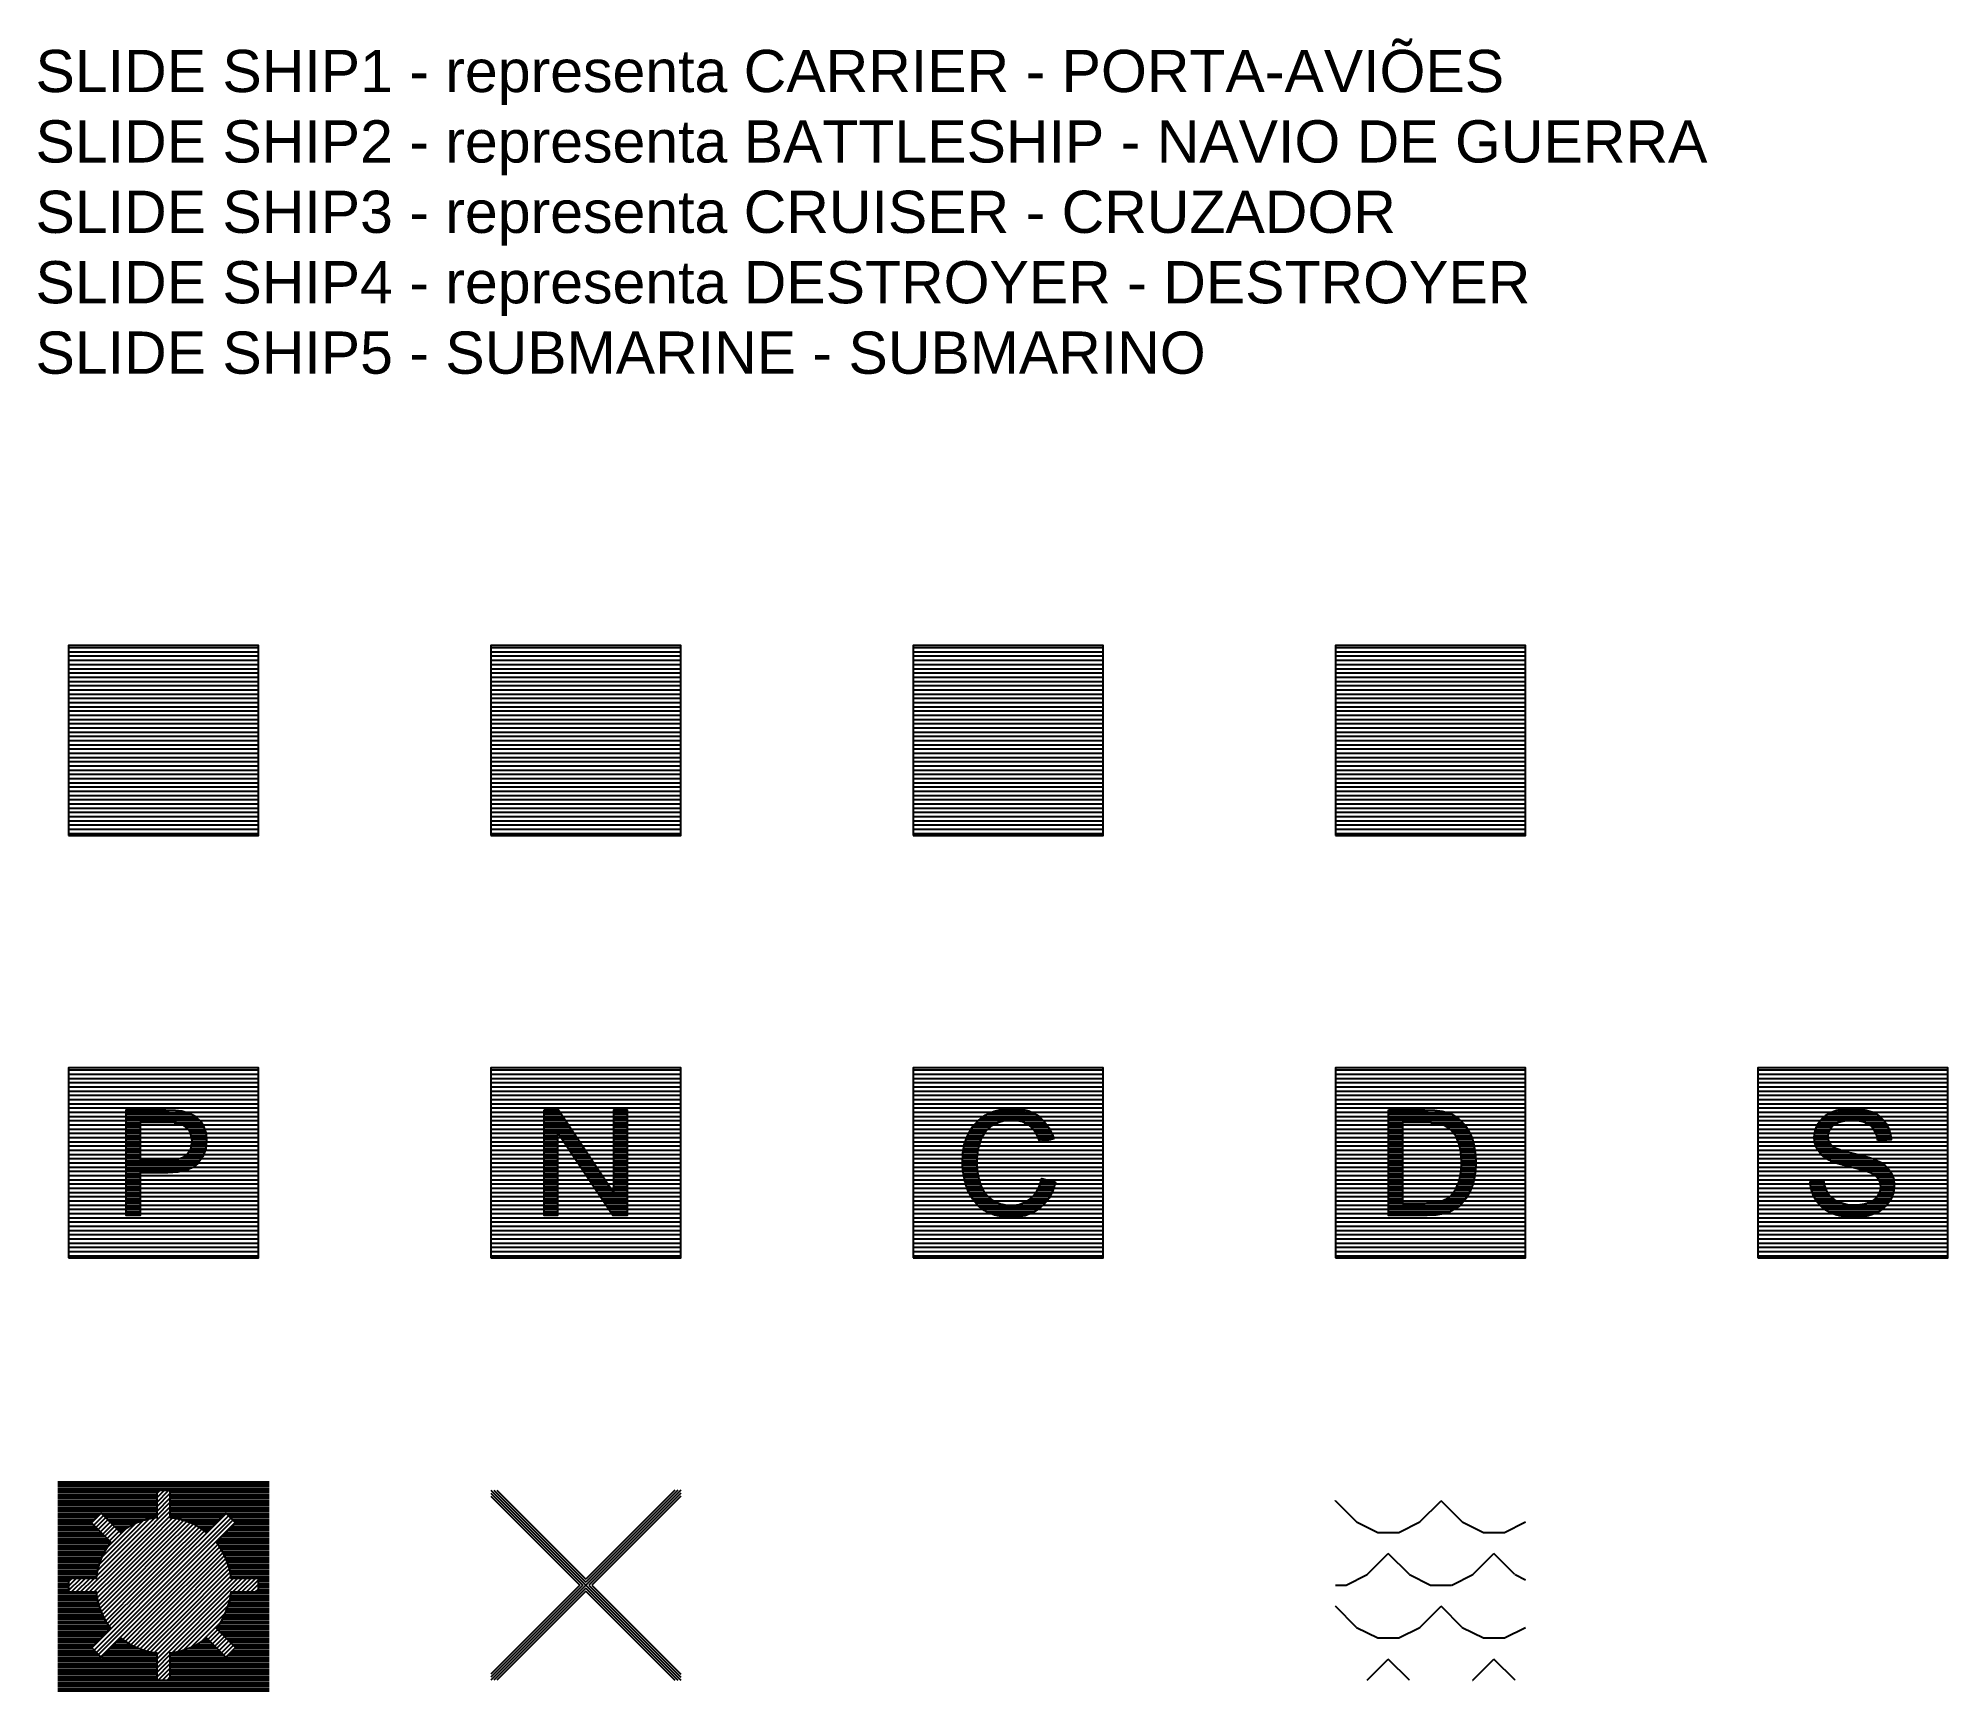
# Model space of a CAD drawing. Extents: x -0.59 to 8.45, y -0.5 to 7.33.
import ezdxf

# ---------------------------------------------------------------- set-up
doc = ezdxf.new("R2010")
doc.units = 0
doc.header["$LTSCALE"] = 0.01
doc.styles.add('ARK-Z', font='arial.ttf')
pattern_1 = [(45, (0, 0), (-0.0106066, 0.0106066), [])]
pattern_2 = [(0, (0, 0), (0, 0.01), [])]
pattern_3 = [(0, (0, 0), (0, 0.02), [])]

msp = doc.modelspace()

# ---------------------------------------------------------------- hatches: boundary and pattern name
at = {"true_color": 0xf26722}
h = msp.add_hatch(dxfattribs=at)
h.set_pattern_fill('_USER', color=30, scale=0.02, pattern_type=0)
h.set_pattern_definition([(0, (-4, 4), (0, 0.02), [])])
h.paths.add_polyline_path([(0.45, 4.45), (-0.45, 4.45), (-0.45, 3.55), (0.45, 3.55)])
at = {"true_color": 0x139b48}
h = msp.add_hatch(dxfattribs=at)
h.set_pattern_fill('_USER', color=114, scale=0.02, pattern_type=0)
h.set_pattern_definition([(0, (-2, 4), (0, 0.02), [])])
h.paths.add_polyline_path([(2.45, 4.45), (1.55, 4.45), (1.55, 3.55), (2.45, 3.55)])
at = {"true_color": 0x999b37}
h = msp.add_hatch(dxfattribs=at)
h.set_pattern_fill('_USER', color=55, scale=0.02, pattern_type=0)
h.set_pattern_definition([(0, (0, 4), (0, 0.02), [])])
h.paths.add_polyline_path([(4.45, 4.45), (3.55, 4.45), (3.55, 3.55), (4.45, 3.55)])
at = {"true_color": 0x2776bb}
h = msp.add_hatch(dxfattribs=at)
h.set_pattern_fill('_USER', color=152, scale=0.02, pattern_type=0)
h.set_pattern_definition([(0, (2, 4), (0, 0.02), [])])
h.paths.add_polyline_path([(6.45, 4.45), (5.55, 4.45), (5.55, 3.55), (6.45, 3.55)])
at = {"true_color": 0xf26722}
h = msp.add_hatch(dxfattribs=at)
h.set_pattern_fill('_USER', color=30, scale=0.02, style=0, pattern_type=0)
h.set_pattern_definition(pattern_3)
h.paths.add_polyline_path([(0.45, 2.45), (-0.45, 2.45), (-0.45, 1.55), (0.45, 1.55)])
h.paths.add_polyline_path([(0.0204, 1.9534), (0.0168, 1.9534), (-0.1114, 1.9534), (-0.1114, 1.7503), (-0.1773, 1.7503), (-0.1773, 2.2506), (0.0109, 2.2506), (0.0564, 2.2488), (0.0869, 2.2458), (0.1265, 2.2344), (0.1487, 2.2224), (0.1762, 2.1954), (0.1888, 2.1739), (0.2014, 2.1373), (0.2038, 2.1056), (0.1996, 2.066), (0.1864, 2.0301), (0.1642, 1.9989), (0.1636, 1.9977), (0.1397, 1.9785), (0.1079, 1.9648), (0.0678, 1.9564)], flags=16)
h.paths.add_polyline_path([(0.018, 2.0127), (-0.1114, 2.0127), (-0.1114, 2.1912), (0.0162, 2.1912), (0.045, 2.1906), (0.078, 2.1871), (0.0905, 2.1823), (0.1199, 2.1577), (0.1283, 2.1427), (0.1361, 2.1038), (0.1295, 2.0666), (0.1091, 2.0367), (0.0971, 2.0283), (0.0636, 2.0163)], flags=0)
at = {"true_color": 0x139b48}
h = msp.add_hatch(dxfattribs=at)
h.set_pattern_fill('_USER', color=114, scale=0.02, style=0, pattern_type=0)
h.set_pattern_definition(pattern_3)
h.paths.add_polyline_path([(2.45, 2.45), (1.55, 2.45), (1.55, 1.55), (2.45, 1.55)])
h.paths.add_polyline_path([(2.196, 1.7503), (2.1277, 1.7503), (1.8653, 2.1433), (1.8653, 1.7503), (1.8018, 1.7503), (1.8018, 2.2506), (1.8701, 2.2506), (2.1325, 1.8575), (2.1325, 2.2506), (2.196, 2.2506)], flags=16)
at = {"true_color": 0x999b37}
h = msp.add_hatch(dxfattribs=at)
h.set_pattern_fill('_USER', color=55, scale=0.02, style=0, pattern_type=0)
h.set_pattern_definition(pattern_3)
h.paths.add_polyline_path([(4.45, 2.45), (3.55, 2.45), (3.55, 1.55), (4.45, 1.55)])
h.paths.add_polyline_path([(3.8323, 1.8282), (3.8125, 1.8635), (3.8095, 1.8701), (3.7964, 1.9066), (3.788, 1.945), (3.7832, 1.9845), (3.7832, 2.0043), (3.785, 2.0462), (3.7922, 2.0852), (3.8042, 2.1211), (3.8131, 2.1403), (3.8341, 2.1745), (3.8605, 2.2026), (3.8916, 2.2254), (3.8976, 2.229), (3.933, 2.2446), (3.9707, 2.2548), (4.0109, 2.259), (4.0187, 2.259), (4.0606, 2.2554), (4.0983, 2.2458), (4.1319, 2.2296), (4.1451, 2.2206), (4.1726, 2.1948), (4.1948, 2.1643), (4.2116, 2.1277), (4.2164, 2.1134), (4.1511, 2.0978), (4.1343, 2.1373), (4.1121, 2.1673), (4.1007, 2.1775), (4.0684, 2.1942), (4.0288, 2.202), (4.0175, 2.202), (3.9761, 2.1978), (3.9402, 2.1859), (3.9216, 2.1745), (3.8928, 2.1481), (3.8725, 2.1152), (3.8671, 2.1008), (3.8569, 2.0624), (3.8515, 2.0229), (3.8509, 2.0043), (3.8533, 1.9618), (3.8605, 1.9234), (3.8701, 1.8935), (3.8886, 1.8575), (3.915, 1.8306), (3.9276, 1.8222), (3.9635, 1.806), (4.0019, 1.7988), (4.0127, 1.7982), (4.0528, 1.803), (4.0876, 1.8174), (4.1067, 1.8306), (4.1307, 1.8569), (4.1487, 1.8911), (4.1589, 1.9258), (4.2248, 1.909), (4.2116, 1.8683), (4.1936, 1.8335), (4.1708, 1.8036), (4.1499, 1.785), (4.1187, 1.7646), (4.0834, 1.7503), (4.0444, 1.7431), (4.0181, 1.7419), (3.9743, 1.7443), (3.9354, 1.7527), (3.9018, 1.7658), (3.8868, 1.7748), (3.8569, 1.7982)], flags=16)
at = {"true_color": 0x2776bb}
h = msp.add_hatch(dxfattribs=at)
h.set_pattern_fill('_USER', color=152, scale=0.02, style=0, pattern_type=0)
h.set_pattern_definition(pattern_3)
h.paths.add_polyline_path([(6.45, 2.45), (5.55, 2.45), (5.55, 1.55), (6.45, 1.55)])
h.paths.add_polyline_path([(5.8012, 1.7503), (5.8012, 2.2506), (5.9737, 2.2506), (6.0199, 2.2488), (6.0552, 2.2446), (6.0624, 2.2434), (6.1007, 2.2302), (6.1331, 2.2098), (6.1361, 2.2074), (6.1631, 2.1799), (6.184, 2.1469), (6.1954, 2.1223), (6.2056, 2.0864), (6.2122, 2.0474), (6.2146, 2.0045), (6.2128, 1.9606), (6.2068, 1.9222), (6.2014, 1.9019), (6.1864, 1.8623), (6.1678, 1.8306), (6.1672, 1.8294), (6.1403, 1.7988), (6.1217, 1.7838), (6.0882, 1.767), (6.0624, 1.7587), (6.0252, 1.7527), (5.9839, 1.7503), (5.9815, 1.7503)], flags=16)
h.paths.add_polyline_path([(5.8677, 1.8096), (5.8677, 2.1912), (5.9725, 2.1912), (5.9827, 2.1912), (6.027, 2.1883), (6.0582, 2.1811), (6.0648, 2.1781), (6.0947, 2.1571), (6.1211, 2.1247), (6.1235, 2.1199), (6.1361, 2.0888), (6.1439, 2.0498), (6.1463, 2.0043), (6.1463, 1.9833), (6.1421, 1.9432), (6.1337, 1.9078), (6.1187, 1.8743), (6.0965, 1.8443), (6.0882, 1.8365), (6.0522, 1.8186), (6.0187, 1.812), (5.9743, 1.8096)], flags=0)
at = {"true_color": 0xa953a0}
h = msp.add_hatch(dxfattribs=at)
h.set_pattern_fill('_USER', color=215, scale=0.02, style=0, pattern_type=0)
h.set_pattern_definition(pattern_3)
h.paths.add_polyline_path([(8.45, 2.45), (7.55, 2.45), (7.55, 1.55), (8.45, 1.55)])
h.paths.add_polyline_path([(8.1572, 2.1879), (8.1681, 2.1681), (8.1759, 2.1469), (8.1804, 2.1243), (8.1818, 2.1093), (8.1182, 2.1045), (8.1136, 2.1291), (8.105, 2.1501), (8.0929, 2.1674), (8.0838, 2.1761), (8.0674, 2.1866), (8.0475, 2.1941), (8.0245, 2.1986), (7.9979, 2.2002), (7.9965, 2.2002), (7.9687, 2.1989), (7.9447, 2.1948), (7.9251, 2.1882), (7.9089, 2.1783), (7.8928, 2.1613), (7.8837, 2.1417), (7.8816, 2.1253), (7.8857, 2.1029), (7.8976, 2.0845), (7.901, 2.081), (7.9122, 2.0733), (7.929, 2.0658), (7.9518, 2.058), (7.9803, 2.0503), (8.001, 2.0455), (8.0314, 2.0382), (8.0578, 2.0314), (8.0799, 2.025), (8.0981, 2.0188), (8.1114, 2.0134), (8.1339, 2.0015), (8.1528, 1.9878), (8.1681, 1.9728), (8.1759, 1.9625), (8.1866, 1.9429), (8.1936, 1.9215), (8.1966, 1.8983), (8.1966, 1.8914), (8.1948, 1.8686), (8.1891, 1.8468), (8.1795, 1.8258), (8.1738, 1.8162), (8.1604, 1.7987), (8.1442, 1.7832), (8.125, 1.7699), (8.1084, 1.7613), (8.0879, 1.7533), (8.066, 1.7472), (8.0432, 1.7435), (8.0193, 1.7417), (8.012, 1.7417), (7.9858, 1.7424), (7.9614, 1.7446), (7.9386, 1.7487), (7.9179, 1.7542), (7.8987, 1.7613), (7.8983, 1.7613), (7.8773, 1.7722), (7.8586, 1.7852), (7.8422, 1.8007), (7.8281, 1.8185), (7.8265, 1.821), (7.8153, 1.8408), (7.8069, 1.8618), (7.8014, 1.8839), (7.7989, 1.9074), (7.7989, 1.9108), (7.8611, 1.9163), (7.8659, 1.8914), (7.8734, 1.8702), (7.8821, 1.8547), (7.8957, 1.8388), (7.914, 1.8251), (7.9322, 1.816), (7.953, 1.8085), (7.9751, 1.8034), (7.9988, 1.8012), (8.0088, 1.8009), (8.0334, 1.8023), (8.0562, 1.8062), (8.0756, 1.8121), (8.0977, 1.8233), (8.1143, 1.8374), (8.1189, 1.8433), (8.1296, 1.8636), (8.133, 1.886), (8.1294, 1.9087), (8.1193, 1.9272), (8.1045, 1.9409), (8.0835, 1.9527), (8.0742, 1.9564), (8.061, 1.9609), (8.0416, 1.9666), (8.0161, 1.9735), (7.9853, 1.981), (7.9559, 1.9885), (7.9308, 1.9956), (7.9103, 2.0026), (7.8939, 2.0095), (7.8889, 2.012), (7.8677, 2.025), (7.8504, 2.04), (7.8369, 2.0567), (7.8356, 2.0587), (7.8253, 2.079), (7.8194, 2.1009), (7.8178, 2.1209), (7.8199, 2.1435), (7.826, 2.1654), (7.836, 2.1861), (7.8395, 2.1918), (7.8531, 2.2089), (7.87, 2.2237), (7.8898, 2.236), (7.9021, 2.2415), (7.9231, 2.249), (7.945, 2.2543), (7.9682, 2.2575), (7.993, 2.2586), (8.0188, 2.2577), (8.0423, 2.2549), (8.0644, 2.2502), (8.0851, 2.2435), (8.092, 2.2408), (8.1134, 2.2299), (8.1319, 2.2167), (8.1478, 2.2007)], flags=16)
h = msp.add_hatch()
h.set_pattern_fill('_USER', scale=0.01, style=0, pattern_type=0)
h.set_pattern_definition(pattern_2)
h.paths.add_polyline_path([(0.2014, 2.1373), (0.1888, 2.1739), (0.1762, 2.1954), (0.1487, 2.2224), (0.1265, 2.2344), (0.0869, 2.2458), (0.0564, 2.2488), (0.0109, 2.2506), (-0.1773, 2.2506), (-0.1773, 1.7503), (-0.1114, 1.7503), (-0.1114, 1.9534), (0.0204, 1.9534), (0.0678, 1.9564), (0.1079, 1.9648), (0.1397, 1.9785), (0.1636, 1.9977), (0.1642, 1.9989), (0.1864, 2.0301), (0.1996, 2.066), (0.2038, 2.1056)])
h.paths.add_polyline_path([(0.1361, 2.1038), (0.1295, 2.0666), (0.1091, 2.0367), (0.0971, 2.0283), (0.0636, 2.0163), (0.018, 2.0127), (-0.1114, 2.0127), (-0.1114, 2.1912), (0.0162, 2.1912), (0.045, 2.1906), (0.078, 2.1871), (0.0905, 2.1823), (0.1199, 2.1577), (0.1283, 2.1427)], flags=16)
h = msp.add_hatch()
h.set_pattern_fill('_USER', scale=0.01, style=0, pattern_type=0)
h.set_pattern_definition(pattern_2)
h.paths.add_polyline_path([(2.196, 2.2506), (2.1325, 2.2506), (2.1325, 1.8575), (1.8701, 2.2506), (1.8018, 2.2506), (1.8018, 1.7503), (1.8653, 1.7503), (1.8653, 2.1433), (2.1277, 1.7503), (2.196, 1.7503)])
h = msp.add_hatch()
h.set_pattern_fill('_USER', scale=0.01, style=0, pattern_type=0)
h.set_pattern_definition(pattern_2)
h.paths.add_polyline_path([(3.8886, 1.8575), (3.8701, 1.8935), (3.8605, 1.9234), (3.8533, 1.9618), (3.8509, 2.0043), (3.8515, 2.0229), (3.8569, 2.0624), (3.8671, 2.1008), (3.8725, 2.1152), (3.8928, 2.1481), (3.9216, 2.1745), (3.9402, 2.1859), (3.9761, 2.1978), (4.0175, 2.202), (4.0288, 2.202), (4.0684, 2.1942), (4.1007, 2.1775), (4.1121, 2.1673), (4.1343, 2.1373), (4.1511, 2.0978), (4.2164, 2.1134), (4.2116, 2.1277), (4.1948, 2.1643), (4.1726, 2.1948), (4.1451, 2.2206), (4.1319, 2.2296), (4.0983, 2.2458), (4.0606, 2.2554), (4.0187, 2.259), (4.0109, 2.259), (3.9707, 2.2548), (3.933, 2.2446), (3.8976, 2.229), (3.8916, 2.2254), (3.8605, 2.2026), (3.8341, 2.1745), (3.8131, 2.1403), (3.8042, 2.1211), (3.7922, 2.0852), (3.785, 2.0462), (3.7832, 2.0043), (3.7832, 1.9845), (3.788, 1.945), (3.7964, 1.9066), (3.8095, 1.8701), (3.8125, 1.8635), (3.8323, 1.8282), (3.8569, 1.7982), (3.8868, 1.7748), (3.9018, 1.7658), (3.9354, 1.7527), (3.9743, 1.7443), (4.0181, 1.7419), (4.0444, 1.7431), (4.0834, 1.7503), (4.1187, 1.7646), (4.1499, 1.785), (4.1708, 1.8036), (4.1936, 1.8335), (4.2116, 1.8683), (4.2248, 1.909), (4.1589, 1.9258), (4.1487, 1.8911), (4.1307, 1.8569), (4.1067, 1.8306), (4.0876, 1.8174), (4.0528, 1.803), (4.0127, 1.7982), (4.0019, 1.7988), (3.9635, 1.806), (3.9276, 1.8222), (3.915, 1.8306)])
h = msp.add_hatch()
h.set_pattern_fill('_USER', scale=0.01, style=0, pattern_type=0)
h.set_pattern_definition(pattern_2)
h.paths.add_polyline_path([(6.1672, 1.8294), (6.1678, 1.8306), (6.1864, 1.8623), (6.2014, 1.9019), (6.2068, 1.9222), (6.2128, 1.9606), (6.2146, 2.0045), (6.2122, 2.0474), (6.2056, 2.0864), (6.1954, 2.1223), (6.184, 2.1469), (6.1631, 2.1799), (6.1361, 2.2074), (6.1331, 2.2098), (6.1007, 2.2302), (6.0624, 2.2434), (6.0552, 2.2446), (6.0199, 2.2488), (5.9737, 2.2506), (5.8012, 2.2506), (5.8012, 1.7503), (5.9815, 1.7503), (5.9839, 1.7503), (6.0252, 1.7527), (6.0624, 1.7587), (6.0882, 1.767), (6.1217, 1.7838), (6.1403, 1.7988)])
h.paths.add_polyline_path([(6.0882, 1.8365), (6.0522, 1.8186), (6.0187, 1.812), (5.9743, 1.8096), (5.8677, 1.8096), (5.8677, 2.1912), (5.9725, 2.1912), (5.9827, 2.1912), (6.027, 2.1883), (6.0582, 2.1811), (6.0648, 2.1781), (6.0947, 2.1571), (6.1211, 2.1247), (6.1235, 2.1199), (6.1361, 2.0888), (6.1439, 2.0498), (6.1463, 2.0043), (6.1463, 1.9833), (6.1421, 1.9432), (6.1337, 1.9078), (6.1187, 1.8743), (6.0965, 1.8443)], flags=16)
h = msp.add_hatch()
h.set_pattern_fill('_USER', scale=0.01, style=0, pattern_type=0)
h.set_pattern_definition(pattern_2)
h.paths.add_polyline_path([(8.1319, 2.2167), (8.1134, 2.2299), (8.092, 2.2408), (8.0851, 2.2435), (8.0644, 2.2502), (8.0423, 2.2549), (8.0188, 2.2577), (7.993, 2.2586), (7.9682, 2.2575), (7.945, 2.2543), (7.9231, 2.249), (7.9021, 2.2415), (7.8898, 2.236), (7.87, 2.2237), (7.8531, 2.2089), (7.8395, 2.1918), (7.836, 2.1861), (7.826, 2.1654), (7.8199, 2.1435), (7.8178, 2.1209), (7.8194, 2.1009), (7.8253, 2.079), (7.8356, 2.0587), (7.8369, 2.0567), (7.8504, 2.04), (7.8677, 2.025), (7.8889, 2.012), (7.8939, 2.0095), (7.9103, 2.0026), (7.9308, 1.9956), (7.9559, 1.9885), (7.9853, 1.981), (8.0161, 1.9735), (8.0416, 1.9666), (8.061, 1.9609), (8.0742, 1.9564), (8.0835, 1.9527), (8.1045, 1.9409), (8.1193, 1.9272), (8.1294, 1.9087), (8.133, 1.886), (8.1296, 1.8636), (8.1189, 1.8433), (8.1143, 1.8374), (8.0977, 1.8233), (8.0756, 1.8121), (8.0562, 1.8062), (8.0334, 1.8023), (8.0088, 1.8009), (7.9988, 1.8012), (7.9751, 1.8034), (7.953, 1.8085), (7.9322, 1.816), (7.914, 1.8251), (7.8957, 1.8388), (7.8821, 1.8547), (7.8734, 1.8702), (7.8659, 1.8914), (7.8611, 1.9163), (7.7989, 1.9108), (7.7989, 1.9074), (7.8014, 1.8839), (7.8069, 1.8618), (7.8153, 1.8408), (7.8265, 1.821), (7.8281, 1.8185), (7.8422, 1.8007), (7.8586, 1.7852), (7.8773, 1.7722), (7.8983, 1.7613), (7.8987, 1.7613), (7.9179, 1.7542), (7.9386, 1.7487), (7.9614, 1.7446), (7.9858, 1.7424), (8.012, 1.7417), (8.0193, 1.7417), (8.0432, 1.7435), (8.066, 1.7472), (8.0879, 1.7533), (8.1084, 1.7613), (8.125, 1.7699), (8.1442, 1.7832), (8.1604, 1.7987), (8.1738, 1.8162), (8.1795, 1.8258), (8.1891, 1.8468), (8.1948, 1.8686), (8.1966, 1.8914), (8.1966, 1.8983), (8.1936, 1.9215), (8.1866, 1.9429), (8.1759, 1.9625), (8.1681, 1.9728), (8.1528, 1.9878), (8.1339, 2.0015), (8.1114, 2.0134), (8.0981, 2.0188), (8.0799, 2.025), (8.0578, 2.0314), (8.0314, 2.0382), (8.001, 2.0455), (7.9803, 2.0503), (7.9518, 2.058), (7.929, 2.0658), (7.9122, 2.0733), (7.901, 2.081), (7.8976, 2.0845), (7.8857, 2.1029), (7.8816, 2.1253), (7.8837, 2.1417), (7.8928, 2.1613), (7.9089, 2.1783), (7.9251, 2.1882), (7.9447, 2.1948), (7.9687, 2.1989), (7.9972, 2.2003), (8.0245, 2.1986), (8.0475, 2.1941), (8.0674, 2.1866), (8.0838, 2.1761), (8.0929, 2.1674), (8.105, 2.1501), (8.1136, 2.1291), (8.1182, 2.1045), (8.1818, 2.1093), (8.1804, 2.1243), (8.1759, 2.1469), (8.1681, 2.1681), (8.1572, 2.1879), (8.1478, 2.2007)])
h = msp.add_hatch()
h.set_pattern_fill('_USER', color=1, scale=0.01, pattern_type=0)
h.set_pattern_definition(pattern_2)
h.paths.add_polyline_path([(0.5, 0.5), (-0.5, 0.5), (-0.5, -0.5), (0.5, -0.5)])
h.paths.add_polyline_path([(0.45, 0.0321), (0.45, -0.0321), (0.3198, -0.0321, -0.147318), (0.2489, -0.2034), (0.3409, -0.2955), (0.2955, -0.3409), (0.2034, -0.2489, -0.147318), (0.0321, -0.3198), (0.0321, -0.45), (-0.0321, -0.45), (-0.0321, -0.3198, -0.147318), (-0.2034, -0.2489), (-0.2955, -0.3409), (-0.3409, -0.2955), (-0.2489, -0.2034, -0.147318), (-0.3198, -0.0321), (-0.45, -0.0321), (-0.45, 0.0321), (-0.3198, 0.0321, -0.147318), (-0.2489, 0.2034), (-0.3409, 0.2955), (-0.2955, 0.3409), (-0.2034, 0.2489, -0.147318), (-0.0321, 0.3198), (-0.0321, 0.45), (0.0321, 0.45), (0.0321, 0.3198, -0.147318), (0.2034, 0.2489), (0.2955, 0.3409), (0.3409, 0.2955), (0.2489, 0.2034, -0.147318), (0.3198, 0.0321)], flags=16)
at = {"true_color": 0x939598}
h = msp.add_hatch(dxfattribs=at)
h.set_pattern_fill('_USER', color=252, scale=0.015, angle=45, pattern_type=0)
h.set_pattern_definition(pattern_1)
h.paths.add_polyline_path([(0.3409, 0.2955), (0.2955, 0.3409), (0.2034, 0.2489, 0.147318), (0.0321, 0.3198), (0.0321, 0.45), (-0.0321, 0.45), (-0.0321, 0.3198, 0.147318), (-0.2034, 0.2489), (-0.2955, 0.3409), (-0.3409, 0.2955), (-0.2489, 0.2034, 0.147318), (-0.3198, 0.0321), (-0.45, 0.0321), (-0.45, -0.0321), (-0.3198, -0.0321, 0.073264), (-0.297, -0.123, 0.472098), (0.297, 0.123, 0.073264), (0.2489, 0.2034)])
h.paths.add_polyline_path([(0.0321, 0.0964, -1), (-0.225, 0.0964, -1)], flags=16)
at = {"true_color": 0xadddf7}
h = msp.add_hatch(dxfattribs=at)
h.set_pattern_fill('WATER2', color=141, scale=0.5, pattern_type=2)
h.set_pattern_definition([(0, (0, 0), (0.25, 0.25), [0.1, -0.4]), (45, (0.2, 0.05), (0, 0.5), [0.141421, -0.212132, 0.141422, -0.212132]), (135, (0.4, 0.05), (-0.5, 6e-17), [0.141421, -0.212132, 0.141422, -0.212132]), (26.565, (0.1, 0), (0.5, 4e-10), [0.1118, -1.006234]), (26.565, (0.35, 0.25), (0.5, 4e-10), [0.1118, -1.006234]), (333.435, (0.4, 0.05), (0.5, -4e-10), [0.1118, -1.006234]), (333.435, (0.15, 0.3), (0.5, -4e-10), [0.1118, -1.006234])])
h.paths.add_polyline_path([(6.45, 0.45), (5.55, 0.45), (5.55, -0.45), (6.45, -0.45)])
at = {"true_color": 0xffffff}
h = msp.add_hatch(dxfattribs=at)
h.set_pattern_fill('_USER', scale=0.015, angle=45, pattern_type=0)
h.set_pattern_definition(pattern_1)
h.paths.add_polyline_path([(-0.225, 0.0964, 1), (0.0321, 0.0964, 1)])
at = {"true_color": 0x636466}
h = msp.add_hatch(dxfattribs=at)
h.set_pattern_fill('_USER', color=251, scale=0.015, angle=45, pattern_type=0)
h.set_pattern_definition([(45, (-0.5, -0.5), (-0.0106066, 0.0106066), [])])
h.paths.add_polyline_path([(0.3198, -0.0321), (0.45, -0.0321), (0.45, 0.0321), (0.3198, 0.0321, 0.073264), (0.297, 0.123, -0.472098), (-0.297, -0.123, 0.073264), (-0.2489, -0.2034), (-0.3409, -0.2955), (-0.2955, -0.3409), (-0.2034, -0.2489, 0.147318), (-0.0321, -0.3198), (-0.0321, -0.45), (0.0321, -0.45), (0.0321, -0.3198, 0.147318), (0.2034, -0.2489), (0.2955, -0.3409), (0.3409, -0.2955), (0.2489, -0.2034, 0.147318)])

# ---------------------------------------------------------------- linework, layer by layer
at = {"color": 1}
for p, q in [((1.55, 0.45), (2, 0)), ((1.55, 0.4359), (1.9859, 0)), ((1.55, 0.4217), (1.9717, 0)), ((1.5641, 0.45), (2, 0.0141)), ((1.5783, 0.45), (2, 0.0283)), ((2.45, 0.45), (2, 0)), ((2.4359, 0.45), (2, 0.0141)), ((2.4217, 0.45), (2, 0.0283)), ((2.45, 0.4359), (2.0141, 0)), ((2.45, 0.4217), (2.0283, 0)), ((1.9859, 0), (1.55, -0.4359)), ((2, 0), (2.45, -0.45)), ((2.0141, 0), (2.45, -0.4359)), ((2, 0), (1.55, -0.45)), ((1.9717, 0), (1.55, -0.4217)), ((2, -0.0141), (1.5641, -0.45)), ((2, -0.0283), (1.5783, -0.45)), ((2, -0.0141), (2.4359, -0.45)), ((2, -0.0283), (2.4217, -0.45)), ((2.0283, 0), (2.45, -0.4217))]:
    msp.add_line(p, q, dxfattribs=at)
at = {"color": 30, "true_color": 0xf26722, "flags": 128}
for points in [[(-0.45, 3.55), (0.45, 3.55), (0.45, 4.45), (-0.45, 4.45)], [(-0.45, 1.55), (0.45, 1.55), (0.45, 2.45), (-0.45, 2.45)]]:
    msp.add_lwpolyline(points, close=True, dxfattribs=at)
at = {"color": 114, "true_color": 0x139b48, "flags": 128}
for points in [[(1.55, 3.55), (2.45, 3.55), (2.45, 4.45), (1.55, 4.45)], [(1.55, 1.55), (2.45, 1.55), (2.45, 2.45), (1.55, 2.45)]]:
    msp.add_lwpolyline(points, close=True, dxfattribs=at)
at = {"color": 55, "true_color": 0x999b37, "flags": 128}
for points in [[(3.55, 3.55), (4.45, 3.55), (4.45, 4.45), (3.55, 4.45)], [(3.55, 1.55), (4.45, 1.55), (4.45, 2.45), (3.55, 2.45)]]:
    msp.add_lwpolyline(points, close=True, dxfattribs=at)
at = {"color": 152, "true_color": 0x2776bb, "flags": 128}
for points in [[(5.55, 3.55), (6.45, 3.55), (6.45, 4.45), (5.55, 4.45)], [(5.55, 1.55), (6.45, 1.55), (6.45, 2.45), (5.55, 2.45)]]:
    msp.add_lwpolyline(points, close=True, dxfattribs=at)
at = {"color": 215, "true_color": 0xa953a0, "flags": 128}
msp.add_lwpolyline([(7.55, 1.55), (8.45, 1.55), (8.45, 2.45), (7.55, 2.45)], close=True, dxfattribs=at)
at = {"color": 7, "flags": 128}
for points in [[(0.2038, 2.1056), (0.1996, 2.066), (0.1864, 2.0301), (0.1642, 1.9989), (0.1636, 1.9977), (0.1397, 1.9785), (0.1079, 1.9648), (0.0678, 1.9564), (0.0204, 1.9534), (0.0168, 1.9534), (-0.1114, 1.9534), (-0.1114, 1.7503), (-0.1773, 1.7503), (-0.1773, 2.2506), (0.0109, 2.2506), (0.0564, 2.2488), (0.0869, 2.2458), (0.1265, 2.2344), (0.1487, 2.2224), (0.1762, 2.1954), (0.1888, 2.1739), (0.2014, 2.1373)], [(0.1361, 2.1038), (0.1283, 2.1427), (0.1199, 2.1577), (0.0905, 2.1823), (0.078, 2.1871), (0.045, 2.1906), (0.0162, 2.1912), (-0.1114, 2.1912), (-0.1114, 2.0127), (0.018, 2.0127), (0.0636, 2.0163), (0.0971, 2.0283), (0.1091, 2.0367), (0.1295, 2.0666)], [(1.8018, 2.2506), (1.8701, 2.2506), (2.1325, 1.8575), (2.1325, 2.2506), (2.196, 2.2506), (2.196, 1.7503), (2.1277, 1.7503), (1.8653, 2.1433), (1.8653, 1.7503), (1.8018, 1.7503)], [(3.785, 2.0462), (3.7922, 2.0852), (3.8042, 2.1211), (3.8131, 2.1403), (3.8341, 2.1745), (3.8605, 2.2026), (3.8916, 2.2254), (3.8976, 2.229), (3.933, 2.2446), (3.9707, 2.2548), (4.0109, 2.259), (4.0187, 2.259), (4.0606, 2.2554), (4.0983, 2.2458), (4.1319, 2.2296), (4.1451, 2.2206), (4.1726, 2.1948), (4.1948, 2.1643), (4.2116, 2.1277), (4.2164, 2.1134), (4.1511, 2.0978), (4.1343, 2.1373), (4.1121, 2.1673), (4.1007, 2.1775), (4.0684, 2.1942), (4.0288, 2.202), (4.0175, 2.202), (3.9761, 2.1978), (3.9402, 2.1859), (3.9216, 2.1745), (3.8928, 2.1481), (3.8725, 2.1152), (3.8671, 2.1008), (3.8569, 2.0624), (3.8515, 2.0229), (3.8509, 2.0043), (3.8533, 1.9618), (3.8605, 1.9234), (3.8701, 1.8935), (3.8886, 1.8575), (3.915, 1.8306), (3.9276, 1.8222), (3.9635, 1.806), (4.0019, 1.7988), (4.0127, 1.7982), (4.0528, 1.803), (4.0876, 1.8174), (4.1067, 1.8306), (4.1307, 1.8569), (4.1487, 1.8911), (4.1589, 1.9258), (4.2248, 1.909), (4.2116, 1.8683), (4.1936, 1.8335), (4.1708, 1.8036), (4.1499, 1.785), (4.1187, 1.7646), (4.0834, 1.7503), (4.0444, 1.7431), (4.0181, 1.7419), (3.9743, 1.7443), (3.9354, 1.7527), (3.9018, 1.7658), (3.8868, 1.7748), (3.8569, 1.7982), (3.8323, 1.8282), (3.8125, 1.8635), (3.8095, 1.8701), (3.7964, 1.9066), (3.788, 1.945), (3.7832, 1.9845), (3.7832, 2.0043)], [(5.8012, 2.2506), (5.9737, 2.2506), (6.0199, 2.2488), (6.0552, 2.2446), (6.0624, 2.2434), (6.1007, 2.2302), (6.1331, 2.2098), (6.1361, 2.2074), (6.1631, 2.1799), (6.184, 2.1469), (6.1954, 2.1223), (6.2056, 2.0864), (6.2122, 2.0474), (6.2146, 2.0045), (6.2128, 1.9606), (6.2068, 1.9222), (6.2014, 1.9019), (6.1864, 1.8623), (6.1678, 1.8306), (6.1672, 1.8294), (6.1403, 1.7988), (6.1217, 1.7838), (6.0882, 1.767), (6.0624, 1.7587), (6.0252, 1.7527), (5.9839, 1.7503), (5.9815, 1.7503), (5.8012, 1.7503)], [(6.1439, 2.0498), (6.1361, 2.0888), (6.1235, 2.1199), (6.1211, 2.1247), (6.0947, 2.1571), (6.0648, 2.1781), (6.0582, 2.1811), (6.027, 2.1883), (5.9827, 2.1912), (5.9725, 2.1912), (5.8677, 2.1912), (5.8677, 1.8096), (5.9743, 1.8096), (6.0187, 1.812), (6.0522, 1.8186), (6.0882, 1.8365), (6.0965, 1.8443), (6.1187, 1.8743), (6.1337, 1.9078), (6.1421, 1.9432), (6.1463, 1.9833), (6.1463, 2.0043)], [(8.1681, 2.1681), (8.1759, 2.1469), (8.1804, 2.1243), (8.1818, 2.1093), (8.1182, 2.1045), (8.1136, 2.1291), (8.105, 2.1501), (8.0929, 2.1674), (8.0838, 2.1761), (8.0674, 2.1866), (8.0475, 2.1941), (8.0245, 2.1986), (7.9979, 2.2002), (7.9965, 2.2002), (7.9687, 2.1989), (7.9447, 2.1948), (7.9251, 2.1882), (7.9089, 2.1783), (7.8928, 2.1613), (7.8837, 2.1417), (7.8816, 2.1253), (7.8857, 2.1029), (7.8976, 2.0845), (7.901, 2.081), (7.9122, 2.0733), (7.929, 2.0658), (7.9518, 2.058), (7.9803, 2.0503), (8.001, 2.0455), (8.0314, 2.0382), (8.0578, 2.0314), (8.0799, 2.025), (8.0981, 2.0188), (8.1114, 2.0134), (8.1339, 2.0015), (8.1528, 1.9878), (8.1681, 1.9728), (8.1759, 1.9625), (8.1866, 1.9429), (8.1936, 1.9215), (8.1966, 1.8983), (8.1966, 1.8914), (8.1948, 1.8686), (8.1891, 1.8468), (8.1795, 1.8258), (8.1738, 1.8162), (8.1604, 1.7987), (8.1442, 1.7832), (8.125, 1.7699), (8.1084, 1.7613), (8.0879, 1.7533), (8.066, 1.7472), (8.0432, 1.7435), (8.0193, 1.7417), (8.012, 1.7417), (7.9858, 1.7424), (7.9614, 1.7446), (7.9386, 1.7487), (7.9179, 1.7542), (7.8987, 1.7613), (7.8983, 1.7613), (7.8773, 1.7722), (7.8586, 1.7852), (7.8422, 1.8007), (7.8281, 1.8185), (7.8265, 1.821), (7.8153, 1.8408), (7.8069, 1.8618), (7.8014, 1.8839), (7.7989, 1.9074), (7.7989, 1.9108), (7.8611, 1.9163), (7.8659, 1.8914), (7.8734, 1.8702), (7.8821, 1.8547), (7.8957, 1.8388), (7.914, 1.8251), (7.9322, 1.816), (7.953, 1.8085), (7.9751, 1.8034), (7.9988, 1.8012), (8.0088, 1.8009), (8.0334, 1.8023), (8.0562, 1.8062), (8.0756, 1.8121), (8.0977, 1.8233), (8.1143, 1.8374), (8.1189, 1.8433), (8.1296, 1.8636), (8.133, 1.886), (8.1294, 1.9087), (8.1193, 1.9272), (8.1045, 1.9409), (8.0835, 1.9527), (8.0742, 1.9564), (8.061, 1.9609), (8.0416, 1.9666), (8.0161, 1.9735), (7.9853, 1.981), (7.9559, 1.9885), (7.9308, 1.9956), (7.9103, 2.0026), (7.8939, 2.0095), (7.8889, 2.012), (7.8677, 2.025), (7.8504, 2.04), (7.8369, 2.0567), (7.8356, 2.0587), (7.8253, 2.079), (7.8194, 2.1009), (7.8178, 2.1209), (7.8199, 2.1435), (7.826, 2.1654), (7.836, 2.1861), (7.8395, 2.1918), (7.8531, 2.2089), (7.87, 2.2237), (7.8898, 2.236), (7.9021, 2.2415), (7.9231, 2.249), (7.945, 2.2543), (7.9682, 2.2575), (7.993, 2.2586), (8.0188, 2.2577), (8.0423, 2.2549), (8.0644, 2.2502), (8.0851, 2.2435), (8.092, 2.2408), (8.1134, 2.2299), (8.1319, 2.2167), (8.1478, 2.2007), (8.1572, 2.1879)]]:
    msp.add_lwpolyline(points, close=True, dxfattribs=at)
at = {"color": 18, "true_color": 0x000000}
msp.add_lwpolyline([(0.2489, 0.2034), (0.3409, 0.2955), (0.2955, 0.3409), (0.2034, 0.2489, 0.147318), (0.0321, 0.3198), (0.0321, 0.45), (-0.0321, 0.45), (-0.0321, 0.3198, 0.147318), (-0.2034, 0.2489), (-0.2955, 0.3409), (-0.3409, 0.2955), (-0.2489, 0.2034, 0.147318), (-0.3198, 0.0321), (-0.45, 0.0321), (-0.45, -0.0321), (-0.3198, -0.0321, 0.147318), (-0.2489, -0.2034), (-0.3409, -0.2955), (-0.2955, -0.3409), (-0.2034, -0.2489, 0.147318), (-0.0321, -0.3198), (-0.0321, -0.45), (0.0321, -0.45), (0.0321, -0.3198, 0.147318), (0.2034, -0.2489), (0.2955, -0.3409), (0.3409, -0.2955), (0.2489, -0.2034, 0.147318), (0.3198, -0.0321), (0.45, -0.0321), (0.45, 0.0321), (0.3198, 0.0321, 0.147318)], format="xyb", close=True, dxfattribs=at)

# ---------------------------------------------------------------- texts
at = {"insert": (-0.6063, 7.2702), "char_height": 0.2, "width": 8.599461, "attachment_point": 1, "style": 'ARK-Z'}
msp.add_mtext('SLIDE SHIP1 - representa CARRIER - PORTA-AVIÕES^JSLIDE SHIP2 - representa BATTLESHIP - NAVIO DE GUERRA\\PSLIDE SHIP3 - representa CRUISER - CRUZADOR\\PSLIDE SHIP4 - representa DESTROYER - DESTROYER\\PSLIDE SHIP5 - SUBMARINE - SUBMARINO', dxfattribs=at)

doc.saveas('drawing.dxf')
